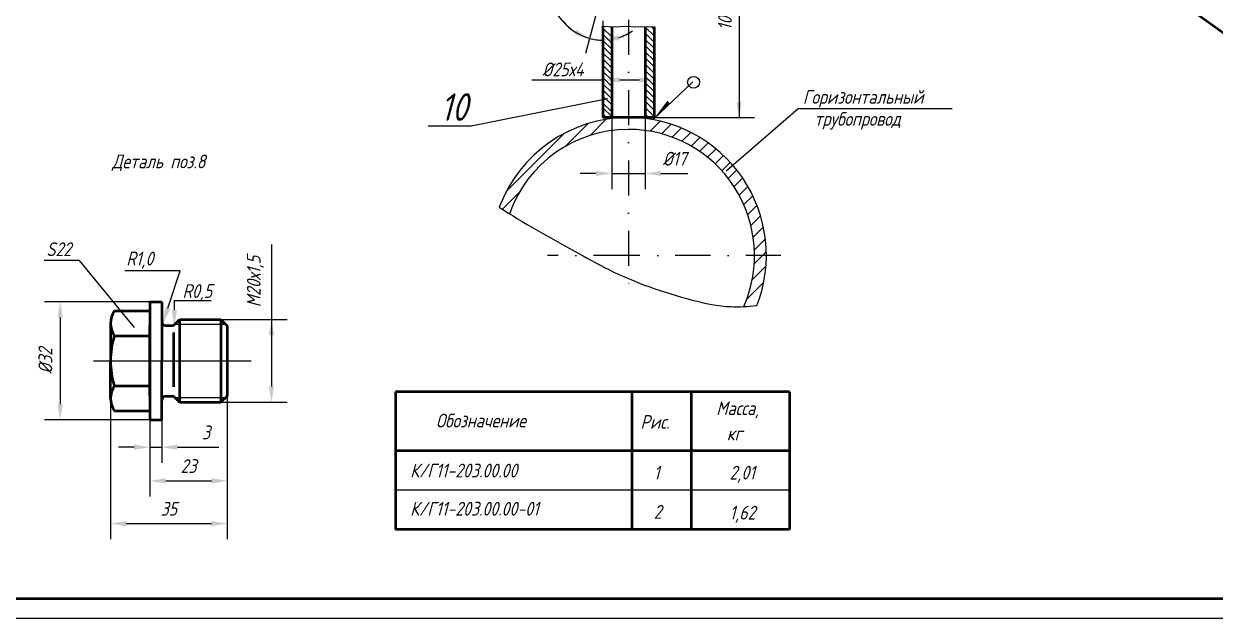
# Model space of a CAD drawing. Header units: inches. Extents: x 11643 to 12484, y 7062 to 7656.
# Drawn here: x 11974 to 12276.4, y 7061.7 to 7212.6 of the extents above; entities that cross this region are included whole.
import ezdxf

# ---------------------------------------------------------------- set-up
doc = ezdxf.new("R2010")
doc.units = ezdxf.units.IN
doc.header["$LTSCALE"] = 0.7
doc.header["$MEASUREMENT"] = 0
doc.linetypes.add('DASHDOT', pattern=[25.4, 12.7, -6.35, 0, -6.35])
doc.styles.get("Standard").update_dxf_attribs({"font": 'romand.shx', "width": 0.8, "oblique": 15, "height": 3.5})
doc.dimstyles.get("Standard").update_dxf_attribs({"dimtxt": 3.5, "dimasz": 4, "dimexe": 4, "dimexo": 0, "dimgap": 2, "dimtad": 1, "dimdec": 0, "dimdsep": 46, "dimtxsty": 'Standard', "dimcen": 0.09, "dimadec": 0, "dimazin": 0, "dimtfac": 1, "dimtdec": 0, "dimtmove": 0, "dimatfit": 3, "dimfxl": 0.18, "dimtolj": 1, "dimtzin": 0, "dimlwd": 25, "dimlwe": 25, "dimarcsym": 0})

# ---------------------------------------------------------------- blocks, each defined once
blk = doc.blocks.new('*D15')
at = {"color": 0, "lineweight": 25, "transparency": 16777216}
for p, q in [((12005.97, 7112.03), (12005.97, 7101.11)), ((12008.97, 7112.03), (12008.97, 7101.11)), ((12001.97, 7105.11), (11997.97, 7105.11)), ((12005.97, 7105.11), (12008.97, 7105.11)), ((12012.97, 7105.11), (12023.46, 7105.11))]:
    blk.add_line(p, q, dxfattribs=at)
for points in [[(12001.97, 7105.78), (12001.97, 7104.45), (12005.97, 7105.11)], [(12012.97, 7105.78), (12012.97, 7104.45), (12008.97, 7105.11)]]:
    blk.add_solid(points, dxfattribs=at)
at = {"layer": 'DEFPOINTS', "color": 0, "lineweight": 25, "transparency": 16777216}
for p in [(12005.97, 7112.03), (12008.97, 7112.03), (12008.97, 7105.11)]:
    blk.add_point(p, dxfattribs=at)
at = {"color": 0, "lineweight": 25, "transparency": 16777216, "insert": (12020.22, 7108.86), "char_height": 3.5, "attachment_point": 5}
blk.add_mtext('\\A1;3', dxfattribs=at)
blk = doc.blocks.new('*D16')
at = {"color": 0, "lineweight": 25, "transparency": 16777216}
for p, q in [((12025.57, 7127.03), (12025.57, 7092.56)), ((12005.97, 7112.03), (12005.97, 7092.56)), ((12009.97, 7096.56), (12021.57, 7096.56))]:
    blk.add_line(p, q, dxfattribs=at)
for points in [[(12009.97, 7097.22), (12009.97, 7095.89), (12005.97, 7096.56)], [(12021.57, 7097.22), (12021.57, 7095.89), (12025.57, 7096.56)]]:
    blk.add_solid(points, dxfattribs=at)
at = {"layer": 'DEFPOINTS', "color": 0, "lineweight": 25, "transparency": 16777216}
for p in [(12025.57, 7127.03), (12005.97, 7112.03), (12025.57, 7096.56)]:
    blk.add_point(p, dxfattribs=at)
at = {"color": 0, "lineweight": 25, "transparency": 16777216, "insert": (12015.77, 7100.31), "char_height": 3.5, "attachment_point": 5}
blk.add_mtext('\\A1;23', dxfattribs=at)
blk = doc.blocks.new('*D17')
at = {"color": 0, "lineweight": 25, "transparency": 16777216}
for p, q in [((11995.97, 7127.03), (11995.97, 7081.72)), ((12025.57, 7127.03), (12025.57, 7081.72)), ((11999.97, 7085.72), (12021.57, 7085.72))]:
    blk.add_line(p, q, dxfattribs=at)
for points in [[(11999.97, 7086.38), (11999.97, 7085.05), (11995.97, 7085.72)], [(12021.57, 7086.38), (12021.57, 7085.05), (12025.57, 7085.72)]]:
    blk.add_solid(points, dxfattribs=at)
at = {"layer": 'DEFPOINTS', "color": 0, "lineweight": 25, "transparency": 16777216}
for p in [(11995.97, 7127.03), (12025.57, 7127.03), (12025.57, 7085.72)]:
    blk.add_point(p, dxfattribs=at)
at = {"color": 0, "lineweight": 25, "transparency": 16777216, "insert": (12010.77, 7089.47), "char_height": 3.5, "attachment_point": 5}
blk.add_mtext('\\A1;35', dxfattribs=at)
blk = doc.blocks.new('*D18')
at = {"color": 0, "lineweight": 25, "transparency": 16777216}
for p, q in [((12005.97, 7142.03), (11979.19, 7142.03)), ((11983.19, 7138.03), (11983.19, 7116.03)), ((12005.97, 7112.03), (11979.19, 7112.03))]:
    blk.add_line(p, q, dxfattribs=at)
for points in [[(11982.52, 7138.03), (11983.86, 7138.03), (11983.19, 7142.03)], [(11982.52, 7116.03), (11983.86, 7116.03), (11983.19, 7112.03)]]:
    blk.add_solid(points, dxfattribs=at)
at = {"layer": 'DEFPOINTS', "color": 0, "lineweight": 25, "transparency": 16777216}
for p in [(12005.97, 7142.03), (11983.19, 7112.03), (12005.97, 7112.03)]:
    blk.add_point(p, dxfattribs=at)
at = {"color": 0, "lineweight": 25, "transparency": 16777216, "insert": (11979.44, 7127.03), "char_height": 3.5, "attachment_point": 5, "rotation": 90}
blk.add_mtext('\\A1;%%C32', dxfattribs=at)
blk = doc.blocks.new('*D19')
at = {"color": 0, "lineweight": 25, "transparency": 16777216}
for p, q in [((12120.94, 7221.48), (12116.53, 7205.03)), ((12110.85, 7213.23), (12104.6, 7220.88)), ((12120.94, 7213.38), (12120.94, 7204.45))]:
    blk.add_line(p, q, dxfattribs=at)
for start, end in [(219.245, 255), (219.6828, 237.3414), (287.6586, 305.3172), (255, 270)]:
    blk.add_arc((12120.94, 7221.48), 13.03, start, end, dxfattribs=at)
for points in [[(12114.18, 7211.12), (12113.64, 7209.9), (12117.56, 7208.89)], [(12124.99, 7208.4), (12124.79, 7209.72), (12120.94, 7208.45)]]:
    blk.add_solid(points, dxfattribs=at)
at = {"layer": 'DEFPOINTS', "color": 0, "lineweight": 25, "transparency": 16777216}
for p in [(12120.94, 7221.48), (12120.94, 7221.48), (12121.44, 7223.34), (12120.94, 7213.38), (12119.8, 7208.5)]:
    blk.add_point(p, dxfattribs=at)
at = {"color": 0, "lineweight": 25, "transparency": 16777216, "insert": (12110.63, 7219.43), "char_height": 3.5, "attachment_point": 5, "rotation": 309.245}
blk.add_mtext('\\A1;15°', dxfattribs=at)

msp = doc.modelspace()

# ---------------------------------------------------------------- linework, layer by layer
at = {"linetype": 'DASHDOT'}
for p, q in [((12127.44, 7356.69), (12127.44, 7143.06)), ((12127.44, 7153.81), (12106.88, 7153.81)), ((12166.1, 7153.81), (12127.44, 7153.81))]:
    msp.add_line(p, q, dxfattribs=at)
at = {"lineweight": 25}
for p, q in [((12155.53, 7219.34), (12155.53, 7188.81)), ((12120.94, 7188.81), (12120.94, 7205.75)), ((12133.94, 7188.81), (12133.94, 7205.75)), ((12121.2, 7198.33), (12102.91, 7198.33)), ((12130.2, 7198.33), (12125.2, 7198.33)), ((12122.18, 7193.59), (12087.55, 7186.58)), ((12209.56, 7191), (12170.54, 7191)), ((12117.79, 7184.32), (12121.82, 7188.36)), ((12123.19, 7188.55), (12123.19, 7185.53)), ((12127.44, 7188.81), (12159.45, 7188.81)), ((12131.69, 7188.55), (12131.69, 7185.53)), ((12132.94, 7185.33), (12135.48, 7187.87)), ((12087.55, 7186.58), (12076.57, 7186.58)), ((12096.42, 7170.02), (12111.22, 7184.83)), ((12111.48, 7181.55), (12117.22, 7187.28)), ((12123.19, 7185.53), (12123.19, 7170.6)), ((12131.69, 7185.53), (12131.69, 7170.6)), ((12135.83, 7184.69), (12138.24, 7187.1)), ((12138.51, 7183.83), (12140.83, 7186.15)), ((12141.01, 7182.79), (12143.25, 7185.03)), ((12143.33, 7181.58), (12145.52, 7183.77)), ((12145.51, 7180.22), (12147.66, 7182.38)), ((12147.53, 7178.71), (12149.67, 7180.85)), ((12149.42, 7177.06), (12151.54, 7179.19)), ((12151.17, 7175.28), (12153.29, 7177.4)), ((12119.19, 7174.6), (12115.19, 7174.6)), ((12123.19, 7174.6), (12131.69, 7174.6)), ((12135.69, 7174.6), (12142.5, 7174.6)), ((12152.78, 7173.35), (12154.92, 7175.49)), ((12154.25, 7171.28), (12156.41, 7173.45)), ((12095.44, 7165.51), (12099.7, 7169.77)), ((12155.57, 7169.07), (12157.77, 7171.27)), ((12156.73, 7166.69), (12158.99, 7168.96)), ((12157.72, 7164.15), (12160.06, 7166.49)), ((12158.52, 7161.41), (12160.96, 7163.86)), ((12159.1, 7158.46), (12161.68, 7161.04)), ((12159.41, 7155.23), (12162.18, 7158.01)), ((12036.81, 7156.54), (12036.81, 7120.53)), ((12159.36, 7151.65), (12162.43, 7154.71)), ((11987.98, 7152.5), (12001.96, 7135.48)), ((12158.82, 7147.58), (12162.33, 7151.08)), ((12157.42, 7142.64), (12161.76, 7146.98)), ((12012.21, 7142.32), (12021.52, 7142.32)), ((12023.97, 7137.53), (12040.81, 7137.53)), ((12023.97, 7116.53), (12040.81, 7116.53)), ((12168.32, 7094.18), (12068.32, 7094.18))]:
    msp.add_line(p, q, dxfattribs=at)
at = {"linetype": 'Continuous', "lineweight": 50}
for p, q in [((12120.94, 7211.98), (12120.94, 7188.81)), ((12123.19, 7211.84), (12123.19, 7188.81)), ((12131.69, 7211.93), (12131.69, 7188.81))]:
    msp.add_line(p, q, dxfattribs=at)
at = {"color": 0}
for p, q in [((12123.19, 7209.29), (12120.94, 7211.54)), ((12123.19, 7207.72), (12120.94, 7209.97)), ((12123.19, 7211.59), (12122.91, 7211.87)), ((12133.94, 7209.54), (12131.69, 7211.79)), ((12133.94, 7207.97), (12131.69, 7210.22)), ((12133.94, 7211.11), (12133.16, 7211.9)), ((12123.19, 7206.15), (12120.94, 7208.4)), ((12123.19, 7204.58), (12120.94, 7206.83)), ((12133.94, 7206.4), (12131.69, 7208.65)), ((12133.94, 7204.83), (12131.69, 7207.08)), ((12123.19, 7203.01), (12120.94, 7205.26)), ((12123.19, 7201.43), (12120.94, 7203.68)), ((12133.94, 7203.26), (12131.69, 7205.51)), ((12133.94, 7201.69), (12131.69, 7203.94)), ((12123.19, 7199.86), (12120.94, 7202.11)), ((12123.19, 7198.29), (12120.94, 7200.54)), ((12133.94, 7200.11), (12131.69, 7202.36)), ((12133.94, 7198.54), (12131.69, 7200.79)), ((12123.19, 7196.72), (12120.94, 7198.97)), ((12123.19, 7195.15), (12120.94, 7197.4)), ((12133.94, 7196.97), (12131.69, 7199.22)), ((12133.94, 7195.4), (12131.69, 7197.65)), ((12123.19, 7193.58), (12120.94, 7195.83)), ((12123.19, 7192.01), (12120.94, 7194.26)), ((12133.94, 7193.83), (12131.69, 7196.08)), ((12133.94, 7192.26), (12131.69, 7194.51)), ((12123.19, 7190.23), (12120.94, 7192.48)), ((12123.19, 7189.04), (12120.94, 7191.29)), ((12133.94, 7190.68), (12131.69, 7192.93)), ((12133.94, 7189.11), (12131.69, 7191.36)), ((12121.87, 7188.81), (12120.94, 7189.74)), ((12132.56, 7188.81), (12131.69, 7189.68))]:
    msp.add_line(p, q, dxfattribs=at)
at = {"color": 0, "linetype": 'ByBlock'}
msp.add_line((12120.94, 7211.54), (12120.94, 7204.73), dxfattribs=at)
at = {"linetype": 'Continuous'}
for p, q in [((12133.94, 7211.84), (12133.94, 7188.81)), ((12012.57, 7136.33), (12025.25, 7136.33)), ((11991.66, 7127.03), (12031.71, 7127.03)), ((12012.57, 7117.73), (12025.09, 7117.73)), ((12012.57, 7117.73), (12025.19, 7117.73))]:
    msp.add_line(p, q, dxfattribs=at)
at = {"color": 0, "linetype": 'ByBlock', "lineweight": 50}
for p, q in [((12133.94, 7211.84), (12133.94, 7188.81)), ((12013.54, 7137.53), (12023.97, 7137.53)), ((12013.54, 7116.53), (12023.97, 7116.53))]:
    msp.add_line(p, q, dxfattribs=at)
for p, q in [((12133.75, 7188.31), (12143.76, 7197.85)), ((11987.98, 7152.5), (11979.17, 7152.5)), ((12013.65, 7149.89), (11999.63, 7149.89)), ((12010.53, 7140.38), (12013.65, 7149.89)), ((12012.19, 7139.86), (12012.21, 7142.32)), ((12013.48, 7137.53), (12023.97, 7137.53)), ((12012.27, 7136.33), (12025.19, 7136.33)), ((12012.27, 7117.73), (12025.19, 7117.73)), ((12013.48, 7116.53), (12023.97, 7116.53)), ((11643.15, 7061.69), (12484.15, 7061.69))]:
    msp.add_line(p, q)
at = {"linetype": 'Continuous', "lineweight": 25}
msp.add_line((12170.54, 7191), (12152.23, 7175.23), dxfattribs=at)
at = {"lineweight": 50}
for p, q in [((12133.94, 7188.81), (12120.94, 7188.81)), ((11996.98, 7139.73), (12005.97, 7139.73)), ((12005.97, 7142.03), (12005.97, 7112.03)), ((12005.97, 7142.03), (12008.97, 7142.03)), ((12008.97, 7142.03), (12008.97, 7127.03)), ((11995.97, 7136.56), (11995.97, 7127.03)), ((12012.12, 7136.17), (12013.48, 7137.53)), ((12013.48, 7137.53), (12013.48, 7116.53)), ((12023.97, 7137.53), (12023.97, 7116.53)), ((12023.97, 7137.53), (12025.57, 7135.95)), ((12005.97, 7118.03), (12005.97, 7136.03)), ((12009.97, 7136.03), (12011.76, 7136.03)), ((12011.57, 7136.03), (12011.76, 7136.03)), ((12011.97, 7134.25), (12011.97, 7120.42)), ((12025.57, 7135.95), (12025.57, 7118.1)), ((11996.91, 7133.38), (12005.97, 7133.38)), ((11995.97, 7117.5), (11995.97, 7127.03)), ((12008.97, 7112.03), (12008.97, 7127.03)), ((11996.91, 7120.68), (12005.97, 7120.68)), ((11996.91, 7120.68), (12005.97, 7120.68)), ((12068.32, 7119.18), (12068.32, 7084.18)), ((12168.32, 7119.18), (12068.32, 7119.18)), ((12128.32, 7119.18), (12128.32, 7084.18)), ((12143.32, 7119.18), (12143.32, 7084.18)), ((12168.32, 7119.18), (12168.32, 7084.18)), ((12009.97, 7118.03), (12011.76, 7118.03)), ((12009.97, 7118.03), (12011.76, 7118.03)), ((12011.57, 7118.03), (12011.76, 7118.03)), ((12011.57, 7118.03), (12011.76, 7118.03)), ((12012.12, 7117.88), (12013.48, 7116.53)), ((12012.12, 7117.88), (12013.48, 7116.53)), ((12023.97, 7116.53), (12025.57, 7118.1)), ((11996.98, 7114.33), (12005.97, 7114.33)), ((11996.98, 7114.33), (12005.97, 7114.33)), ((12005.97, 7112.03), (12008.97, 7112.03)), ((12168.32, 7104.18), (12068.32, 7104.18)), ((12168.32, 7084.18), (12068.32, 7084.18)), ((11651.15, 7066.69), (12479.15, 7066.69))]:
    msp.add_line(p, q, dxfattribs=at)
at = {"color": 1, "lineweight": 50}
msp.add_lwpolyline([(11663.15, 7650.69), (12479.15, 7066.69)], dxfattribs=at)
msp.add_lwpolyline([(12120.94, 7211.98), (12121.27, 7212.04), (12123.52, 7211.8), (12126.83, 7212.04), (12129.32, 7211.8), (12132.22, 7211.96), (12133.94, 7211.84)])
msp.add_lwpolyline([(12133.75, 7188.31, 0, 1, 0), (12137.67, 7192.72, 1, 1, 0)], format="xyseb")
msp.add_circle((12143.96, 7197.77), 1.5)
at = {"lineweight": 25}
for radius, start, end in [(35, 90, 159.5761), (35, 338.6446, 90), (35, 87.8053, 90), (32, 90, 160.7277), (32, 336.0426, 90)]:
    msp.add_arc((12127.44, 7153.81), radius, start, end, dxfattribs=at)
at = {"lineweight": 50}
for centre, radius, start, end in [((12001.47, 7136.56), 5.5, 144.8048, 215.3228), ((12009.97, 7137.03), 1, 180, 270), ((12011.76, 7136.53), 0.5, 270, 314.8362), ((12017.97, 7127.03), 22, 163.2237, 196.7763), ((12001.47, 7117.5), 5.5, 144.6772, 215.1952), ((12009.97, 7117.03), 1, 90, 180), ((12009.97, 7117.03), 1, 90, 180), ((12011.76, 7117.53), 0.5, 45.1638, 90), ((12011.76, 7117.53), 0.5, 45.1638, 90)]:
    msp.add_arc(centre, radius, start, end, dxfattribs=at)
at = {"lineweight": 25}
msp.add_open_spline([(12094.64, 7166.02), (12100.79, 7162.01), (12110.22, 7156.9), (12126.06, 7147.97), (12139.44, 7143.26), (12152.31, 7140.45), (12157.81, 7140.87), (12160.03, 7141.07)], degree=3, knots=[39.37181, 39.37181, 39.37181, 39.37181, 61.456959, 71.378792, 93.914273, 103.80289, 110.467834, 110.467834, 110.467834, 110.467834], dxfattribs=at)
for points in [[(12125.2, 7198.99), (12125.2, 7197.66), (12121.2, 7198.33)], [(12130.2, 7198.99), (12130.2, 7197.66), (12134.2, 7198.33)], [(12154.87, 7192.71), (12156.2, 7192.71), (12155.53, 7188.71)], [(12119.19, 7175.27), (12119.19, 7173.94), (12123.19, 7174.6)], [(12135.69, 7175.27), (12135.69, 7173.94), (12131.69, 7174.6)], [(12036.15, 7133.53), (12037.48, 7133.53), (12036.81, 7137.53)], [(12036.15, 7120.53), (12037.48, 7120.53), (12036.81, 7116.53)]]:
    msp.add_solid(points, dxfattribs=at)
for points in [[(12011.16, 7140.17), (12009.9, 7140.59), (12009.28, 7136.58)], [(12012.85, 7139.86), (12011.52, 7139.87), (12012.15, 7135.86)]]:
    msp.add_solid(points)
at = {"layer": 'DEFPOINTS', "color": 0, "linetype": 'ByBlock'}
for p in [(12120.94, 7211.54), (12133.94, 7211.11), (12133.94, 7206.23), (12133.44, 7194.06), (12147.99, 7194.06), (12120.94, 7188.81), (12133.94, 7188.81), (12019, 7137.45), (12019.91, 7137.53), (12025.97, 7136.03), (12019.38, 7116.53), (12029.47, 7118.03)]:
    msp.add_point(p, dxfattribs=at)
at = {"layer": 'DEFPOINTS', "color": 0, "linetype": 'ByBlock', "lineweight": 50}
for p in [(12013.48, 7137.53), (12011.57, 7136.03), (12011.97, 7134.25), (12013.48, 7116.53)]:
    msp.add_point(p, dxfattribs=at)

# ---------------------------------------------------------------- texts
at = {"linetype": 'Continuous', "lineweight": 25, "oblique": 15, "width": 0.8}
msp.add_text('Деталь поз.8', height=3.5, dxfattribs=at).set_placement((11996.37, 7175.92))
at = {"lineweight": 25, "char_height": 3.5, "attachment_point": 5, "rotation": 90}
for s, insert in [('\\A1;100', (12151.94, 7213.69)), ('\\A1;М20х1,5', (12032.73, 7147.17))]:
    msp.add_mtext(s, dxfattribs=dict(at, insert=insert))
at = {"lineweight": 25, "char_height": 3.5, "attachment_point": 5}
for s, insert in [('%%C25х4', (12110.82, 7201.03)), ('\\A1;%%C17', (12139.16, 7178.35))]:
    msp.add_mtext(s, dxfattribs=dict(at, insert=insert))
at = {"lineweight": 35, "insert": (12079.67, 7194.97), "char_height": 7, "width": 25.8231, "attachment_point": 1}
msp.add_mtext('10', dxfattribs=at)
at = {"lineweight": 25, "char_height": 3.5, "attachment_point": 1}
for s, insert, width in [('Горизонтальный ', (12171.71, 7195.79), 77.5752), ('трубопровод', (12174.63, 7190.22), 77.5752), ('S22', (11979.69, 7157.12), 16.1094), ('R1,0', (11999.98, 7154.75), 29.1251), ('R0,5', (12014.24, 7146.51), 8.9467), ('Масса,', (12149.7, 7116.74), 17.2362), ('Обозначение', (12078.6, 7113.61), 58.6773), ('Рис.', (12130.48, 7113.27), 17.2362), ('кг', (12152.4, 7110.35), 13.5412), (' К/Г11-203.00.00', (12070.18, 7100.92), 78.6431), ('1', (12133.84, 7100.39), 9.7097), ('2,01', (12153.09, 7100.39), 9.7097), (' К/Г11-203.00.00-01', (12070.18, 7091.23), 78.6431), ('2', (12133.84, 7090.43), 9.7097), ('1,62', (12153.09, 7090.24), 9.7097)]:
    msp.add_mtext(s, dxfattribs=dict(at, insert=insert, width=width))

# ---------------------------------------------------------------- dimensions: what is measured, and where the dimension line sits
at = {"lineweight": 25}
dim = msp.add_angular_dim_2l(base=(12119.8, 7208.5), line1=((12120.94, 7221.48), (12120.94, 7213.38)), line2=((12121.44, 7223.34), (12120.94, 7221.48)), dimstyle='Standard', dxfattribs=at)
dim.commit()
dim.dimension.update_dxf_attribs({"geometry": '*D19', "text_midpoint": (12110.63, 7219.43)})
dim = msp.add_linear_dim(base=(11983.19, 7112.03), p1=(12005.97, 7142.03), p2=(12005.97, 7112.03), angle=90, text='%%C32', dimstyle='Standard', dxfattribs=at)
dim.commit()
dim.dimension.update_dxf_attribs({"geometry": '*D18', "text_midpoint": (11979.44, 7127.03)})
for base, p1, text, picture, middle in [((12025.57, 7085.72), (11995.97, 7127.03), '35', '*D17', (12010.77, 7089.47)), ((12025.57, 7096.56), (12005.97, 7112.03), '23', '*D16', (12015.77, 7100.31))]:
    dim = msp.add_linear_dim(base=base, p1=p1, p2=(12025.57, 7127.03), text=text, dimstyle='Standard', dxfattribs=at)
    dim.commit()
    dim.dimension.update_dxf_attribs({"geometry": picture, "text_midpoint": middle})
dim = msp.add_linear_dim(base=(12008.97, 7105.11), p1=(12005.97, 7112.03), p2=(12008.97, 7112.03), dimstyle='Standard', dxfattribs=at)
dim.commit()
dim.dimension.update_dxf_attribs({"geometry": '*D15', "text_midpoint": (12020.22, 7108.86)})

doc.saveas('drawing.dxf')
